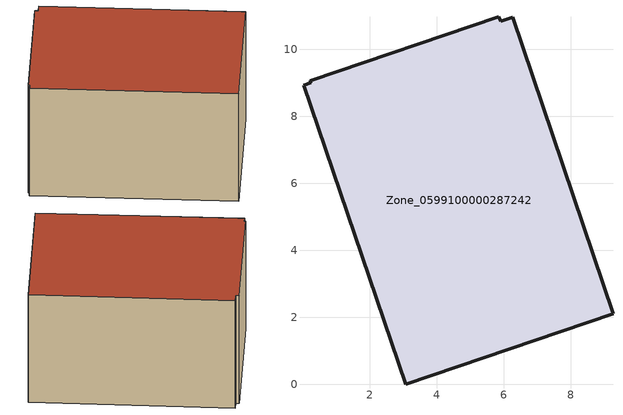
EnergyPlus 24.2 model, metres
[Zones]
Zone_0599100000287242
 floor ground (C_G): 5.85,10.98 5.9,10.84 6.27,10.96 9.26,2.11 3.08,0 0.02,8.93 0.24,9 0.22,9.06 z0
 wall outside (C_F): 5.85,10.98 0.22,9.06 0.24,9 0.02,8.93 3.08,0 9.26,2.11 6.27,10.96 5.9,10.84 5.85,10.98 z0:5.86
 roof outside (C_R): 5.9,10.84 5.85,10.98 0.22,9.06 0.24,9 0.02,8.93 3.08,0 9.26,2.11 6.27,10.96 z5.86
[BUILDING]
Pand.0599100000287242: North Axis=0; Terrain=City; Loads Convergence Tolerance Value=0.04; Temperature Convergence Tolerance Value=0.4; Solar Distribution=FullExterior; Maximum Number of Warmup Days=25; Minimum Number of Warmup Days=1
[Site:Location]
Rotterdam.The.Hague.AP_ZH_NLD Design_Conditions: Latitude=51.96; Longitude=4.45; Time Zone=1; Elevation=-4.5
[SITE:GROUNDTEMPERATURE:BUILDINGSURFACE]
18, 18, 18, 18, 18, 18, 18, 18, 18, 18, 18, 18
[MATERIAL] Thermal Absorptance=0.9; Solar Absorptance=0.7; Visible Absorptance=0.7
Name | Roughness | Thickness | Conductivity | Density | Specific Heat
G.TC.1946-1964 | MediumSmooth | 0.15 | 1 | 540 | 1210
F.TC.1946-1964 | Rough | 0.3 | 0.857143 | 1920 | 840
R.TC.1946-1964 | MediumRough | 0.2 | 0.235294 | 1500 | 1000
[CONSTRUCTION]
C_G: G.TC.1946-1964
C_F: F.TC.1946-1964
C_R: R.TC.1946-1964
[ZONE]
Zone_0599100000287242: Type=1; Multiplier=1; Ceiling Height=Autocalculate; Volume=Autocalculate; Floor Area=autocalculate; Part of Total Floor Area=Yes
[ZONEINFILTRATION:DESIGNFLOWRATE]
Infil_Zone_0599100000287242: Zone or ZoneList or Space or SpaceList=Zone_0599100000287242; Schedule=AlwaysOn; Design Flow Rate Calculation Method=Flow/Area; Flow Rate per Floor Area=0.003; Constant Term Coefficient=1; Temperature Term Coefficient=0; Velocity Term Coefficient=0; Velocity Squared Term Coefficient=0
[HVACTEMPLATE:ZONE:IDEALLOADSAIRSYSTEM]
Zone_0599100000287242: Maximum Heating Supply Air Temperature=50; Minimum Cooling Supply Air Temperature=13; Maximum Heating Supply Air Humidity Ratio=0.0156; Minimum Cooling Supply Air Humidity Ratio=0.0077; Heating Limit=NoLimit; Cooling Limit=NoLimit; Dehumidification Control Type=ConstantSensibleHeatRatio; Cooling Sensible Heat Ratio=0.7; Dehumidification Setpoint=60; Humidification Control Type=None; Humidification Setpoint=30; Outdoor Air Method=None; Outdoor Air Flow Rate per Person=0.00944; Outdoor Air Flow Rate per Zone Floor Area=0; Outdoor Air Flow Rate per Zone=0; Demand Controlled Ventilation Type=None; Outdoor Air Economizer Type=NoEconomizer; Heat Recovery Type=None; Sensible Heat Recovery Effectiveness=0.7; Latent Heat Recovery Effectiveness=0.65
[ZONECONTROL:THERMOSTAT]
ThermostatControl_Zone_0599100000287242: Zone or ZoneList=Zone_0599100000287242; Control Type Schedule=DualSetpointControlType; Control 1=Thermostat_Zone_0599100000287242; Temperature Difference Between Cutout And Setpoint=0
[THERMOSTATSETPOINT:DUALSETPOINT]
Thermostat_Zone_0599100000287242: Heating Setpoint Temperature Schedule=HeatingSetpoint_Zone_0599100000287242; Cooling Setpoint Temperature Schedule=CoolingSetpoint_Zone_0599100000287242
[SCHEDULE:COMPACT]
HeatingSetpoint_Zone_0599100000287242: Through: 12/31, For: AllDays, Until: 24:00, 21
CoolingSetpoint_Zone_0599100000287242: Through: 12/31, For: AllDays, Until: 24:00, 24
DualSetpointControlType: Through: 12/31, For: AllDays, Until: 24:00, 4
AlwaysOn: Through: 12/31, For: AllDays, Until: 24:00, 1
